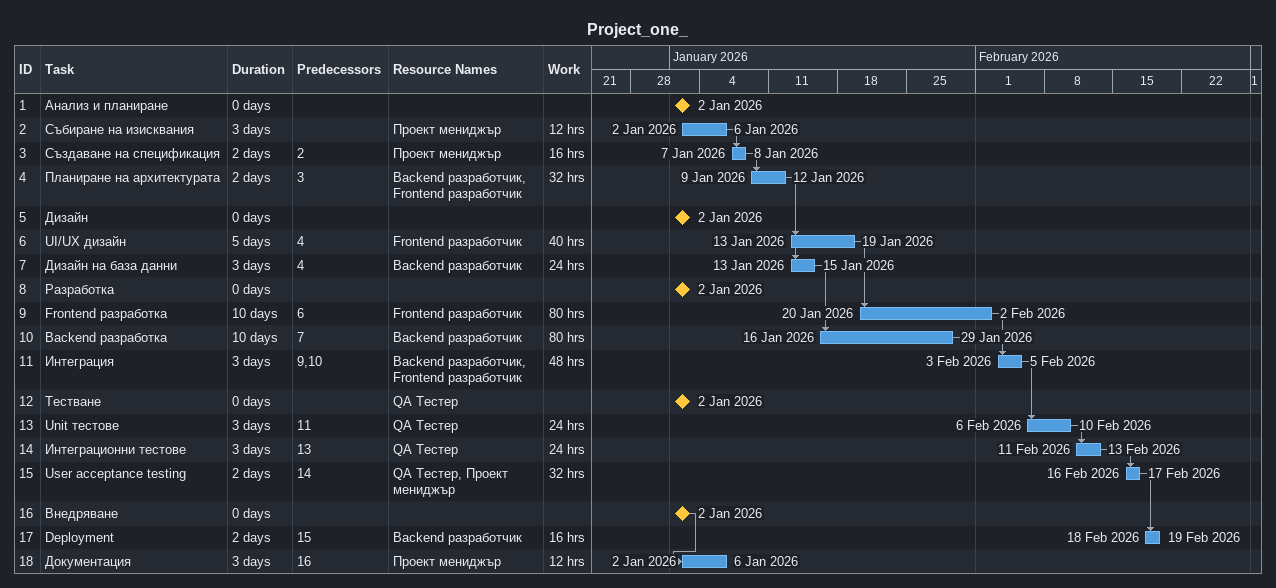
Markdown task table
Project_one_

| ID | Task | Duration | Start | Finish | Predecessors | Resources | Work (h) |
|---|---|---|---|---|---|---|---|
| 1 | Анализ и планиране | 0d | 2026-01-02 | 2026-01-02 |  |  |  |
| 2 | Събиране на изисквания | 3d | 2026-01-02 | 2026-01-06 |  | Проект мениджър | 12 |
| 3 | Създаване на спецификация | 2d | 2026-01-07 | 2026-01-08 | 2 | Проект мениджър | 16 |
| 4 | Планиране на архитектурата | 2d | 2026-01-09 | 2026-01-12 | 3 | Backend разработчик, Frontend разработчик | 32 |
| 5 | Дизайн | 0d | 2026-01-02 | 2026-01-02 |  |  |  |
| 6 | UI/UX дизайн | 5d | 2026-01-13 | 2026-01-19 | 4 | Frontend разработчик | 40 |
| 7 | Дизайн на база данни | 3d | 2026-01-13 | 2026-01-15 | 4 | Backend разработчик | 24 |
| 8 | Разработка | 0d | 2026-01-02 | 2026-01-02 |  |  |  |
| 9 | Frontend разработка | 10d | 2026-01-20 | 2026-02-02 | 6 | Frontend разработчик | 80 |
| 10 | Backend разработка | 10d | 2026-01-16 | 2026-01-29 | 7 | Backend разработчик | 80 |
| 11 | Интеграция | 3d | 2026-02-03 | 2026-02-05 | 9, 10 | Backend разработчик, Frontend разработчик | 48 |
| 12 | Тестване | 0d | 2026-01-02 | 2026-01-02 |  | QA Тестер |  |
| 13 | Unit тестове | 3d | 2026-02-06 | 2026-02-10 | 11 | QA Тестер | 24 |
| 14 | Интеграционни тестове | 3d | 2026-02-11 | 2026-02-13 | 13 | QA Тестер | 24 |
| 15 | User acceptance testing | 2d | 2026-02-16 | 2026-02-17 | 14 | QA Тестер, Проект мениджър | 32 |
| 16 | Внедряване | 0d | 2026-01-02 | 2026-01-02 |  |  |  |
| 17 | Deployment | 2d | 2026-02-18 | 2026-02-19 | 15 | Backend разработчик | 16 |
| 18 | Документация | 3d | 2026-01-02 | 2026-01-06 | 16 | Проект мениджър | 12 |
